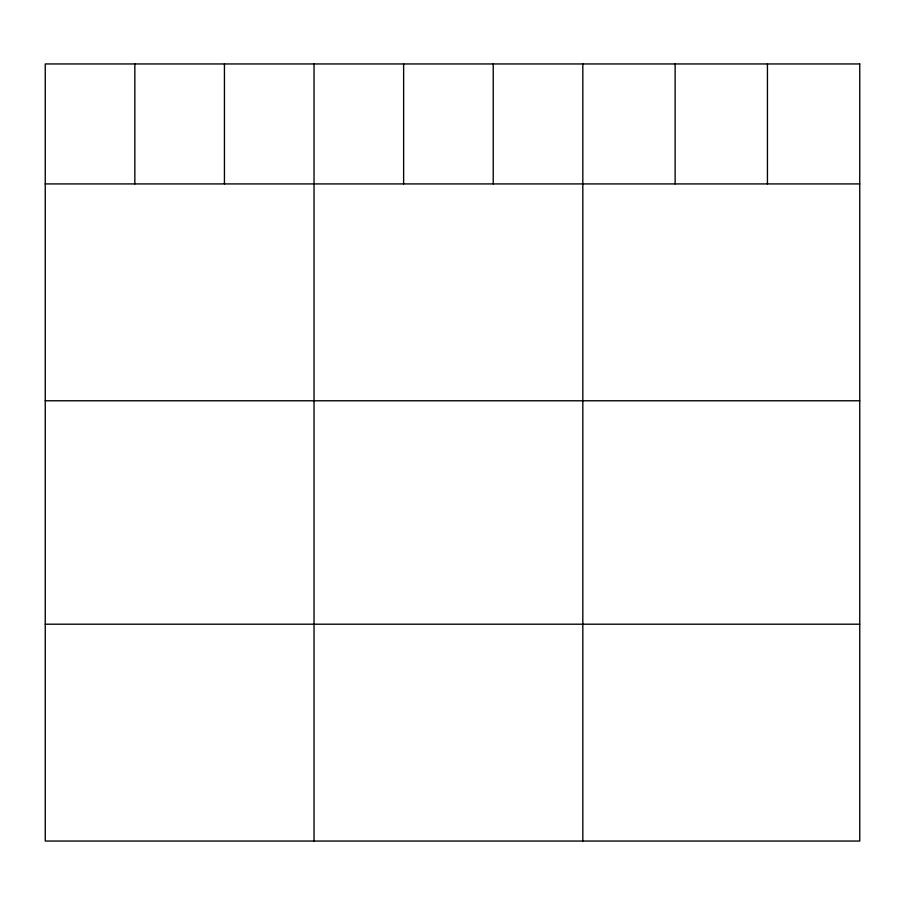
<?xml version="1.0" encoding="UTF-8"?>
<svg xmlns="http://www.w3.org/2000/svg" width="905" height="905" viewBox="0 0 905 905"><rect width="100%" height="100%" fill="white"/><g stroke="black" fill="none" stroke-linecap="round" stroke-linejoin="round"><path stroke-width="1.36" d="M45.25 183.919L859.75 183.919M45.25 400.779L859.75 400.779M45.25 624.201L859.75 624.201M767.44 63.95L767.44 183.919M675.13 63.95L675.13 183.919M582.82 63.95L582.82 841.05M493.225 63.95L493.225 183.919M403.63 63.95L403.63 183.919M314.035 63.95L314.035 841.05M224.44 63.95L224.44 183.919M134.845 63.95L134.845 183.919M859.75 63.95L45.25 63.95L45.25 841.05L859.75 841.05L859.75 63.95"/></g></svg>
